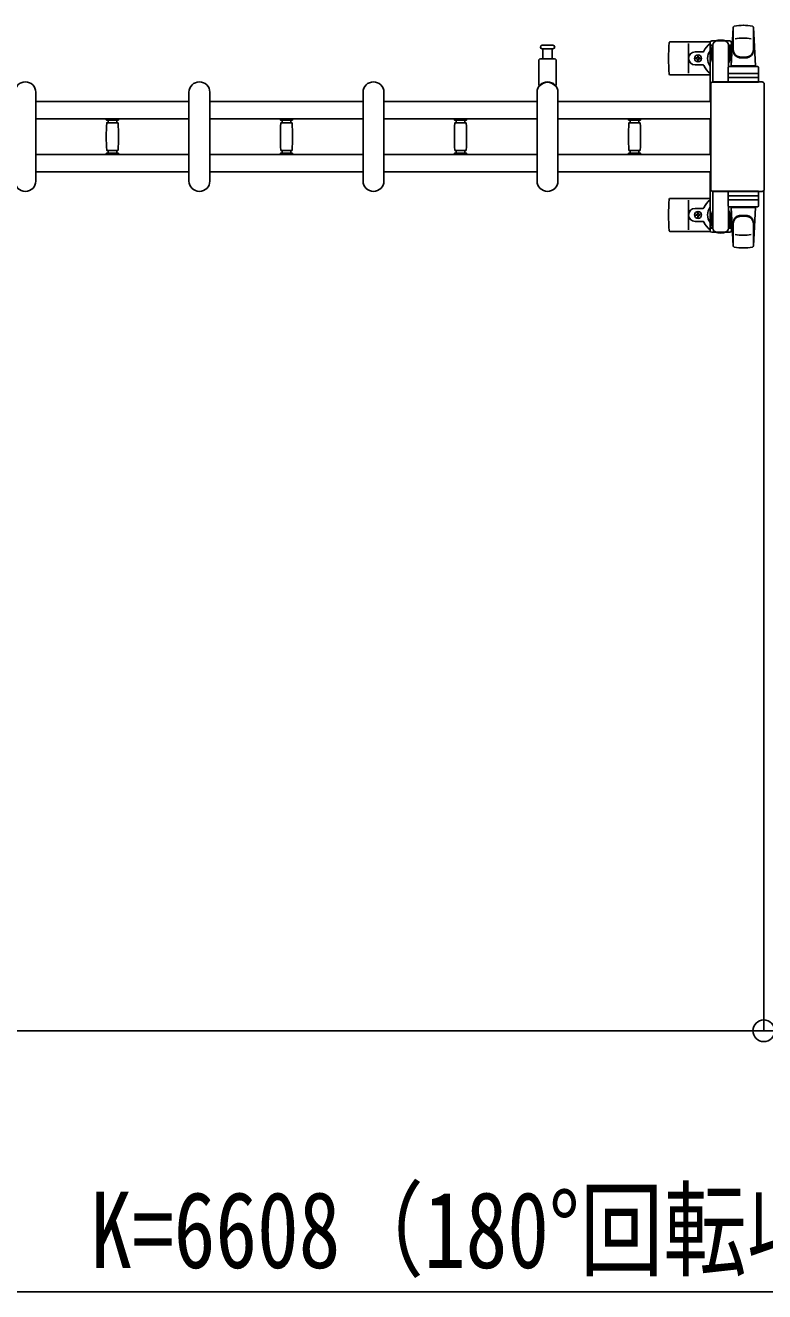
# Model space of a CAD drawing. Units: millimetres, scale not verified. Extents: x -16820 to 16820, y -11880 to 11880.
# Drawn here: x -10183 to -9333, y -445 to 1011 of the extents above; entities that cross this region are included whole.
import ezdxf
from ezdxf.enums import TextEntityAlignment as Align

# ---------------------------------------------------------------- set-up
doc = ezdxf.new("R2010")
doc.units = ezdxf.units.MM
doc.header["$LTSCALE"] = 50
for name, color, linetype in [('0-3_YKK_13', 4, 'Continuous'), ('0-4_YKK_A1', 4, 'Continuous'), ('0-5_YKK_D', 6, 'Continuous')]:
    doc.layers.add(name, color=color, linetype=linetype)
doc.styles.add('ＭＳ ゴシック', font='')
doc.styles.get('ＭＳ ゴシック').set_extended_font_data('MS Gothic')

msp = doc.modelspace()

# ---------------------------------------------------------------- linework, layer by layer
at = {"layer": '0-3_YKK_13'}
for p, q in [((-9371.92, 964.51), (-9369.48, 1008.53)), ((-9369.42, 1008.89), (-9369.42, 981.7)), ((-9346.42, 1008.11), (-9346.42, 982.38)), ((-9343.92, 964.51), (-9346.35, 1008.53)), ((-9395.95, 992.01), (-9442.01, 992.01)), ((-9396.22, 988.21), (-9396.22, 991.01)), ((-9394.22, 993.01), (-9373.62, 993.01)), ((-9576.67, 984.01), (-9589.17, 984.01)), ((-9588.42, 984.01), (-9588.42, 972.51)), ((-9577.42, 972.51), (-9577.42, 984.01)), ((-9420.92, 956.01), (-9420.92, 990.01)), ((-9404.21, 980.51), (-9413.42, 980.51)), ((-9392.92, 988.21), (-9396.22, 988.21)), ((-9394.72, 984.71), (-9393.92, 984.71)), ((-9394.72, 974.19), (-9394.72, 984.71)), ((-9393.92, 971.21), (-9393.92, 988.21)), ((-9392.92, 945.51), (-9392.92, 988.01)), ((-9374.92, 963.37), (-9374.92, 988.01)), ((-9373.92, 971.21), (-9373.92, 988.21)), ((-9373.12, 984.71), (-9373.92, 984.71)), ((-9373.12, 974.19), (-9373.12, 984.71)), ((-9592.92, 970.51), (-9592.92, 942.68)), ((-9574.92, 972.51), (-9590.92, 972.51)), ((-9572.92, 942.68), (-9572.92, 970.51)), ((-9404.21, 965.51), (-9413.42, 965.51)), ((-9411.24, 972.57), (-9412.12, 972.57)), ((-9408.6, 973.45), (-9407.72, 973.45)), ((-9393.11, 968.21), (-9394.72, 974.19)), ((-9393.11, 968.21), (-9392.92, 968.21)), ((-9375.42, 945.51), (-9375.42, 962.51)), ((-9374.72, 968.21), (-9374.92, 968.21)), ((-9374.72, 968.21), (-9373.12, 974.19)), ((-9374.42, 963.51), (-9341.42, 963.51)), ((-9343.92, 964.51), (-9371.92, 964.51)), ((-9370.92, 963.51), (-9370.92, 964.51)), ((-9344.92, 964.51), (-9370.92, 964.51)), ((-9368.52, 963.51), (-9370.92, 963.51)), ((-9344.92, 963.51), (-9347.32, 963.51)), ((-9344.92, 963.51), (-9344.92, 964.51)), ((-9340.42, 945.51), (-9340.42, 962.51)), ((-9395.92, 954.01), (-9442.01, 954.01)), ((-9341.36, 951.01), (-9374.53, 951.01)), ((-9374.42, 955.51), (-9341.42, 955.51)), ((-10170.92, 832.01), (-10170.92, 934.01)), ((-9994.92, 832.01), (-9994.92, 934.01)), ((-9970.92, 832.01), (-9970.92, 934.01)), ((-9794.92, 832.01), (-9794.92, 934.01)), ((-9770.92, 832.01), (-9770.92, 934.01)), ((-9594.92, 832.01), (-9594.92, 934.01)), ((-9570.92, 832.01), (-9570.92, 934.01)), ((-9395.42, 822.5), (-9395.42, 943.51)), ((-9395.42, 943.51), (-9395.42, 943.51)), ((-9392.92, 946.01), (-9336.41, 946.01)), ((-9392.92, 946.01), (-9392.92, 946.01)), ((-9374.92, 945.51), (-9392.92, 945.51)), ((-9375.42, 945.51), (-9340.42, 945.51)), ((-9336.41, 946.01), (-9336.41, 946.01)), ((-9333.92, 943.51), (-9333.92, 822.5)), ((-9333.92, 943.51), (-9333.92, 943.51)), ((-10089.92, 902.31), (-10089.92, 903.61)), ((-10082.92, 903.61), (-10089.92, 903.61)), ((-10075.92, 903.61), (-10082.92, 903.61)), ((-10075.92, 903.61), (-10075.92, 902.31)), ((-9889.92, 902.31), (-9889.92, 903.61)), ((-9882.92, 903.61), (-9889.92, 903.61)), ((-9875.92, 903.61), (-9882.92, 903.61)), ((-9875.92, 903.61), (-9875.92, 902.31)), ((-9689.92, 902.31), (-9689.92, 903.61)), ((-9682.92, 903.61), (-9689.92, 903.61)), ((-9675.92, 903.61), (-9682.92, 903.61)), ((-9675.92, 903.61), (-9675.92, 902.31)), ((-9489.92, 902.31), (-9489.92, 903.61)), ((-9482.92, 903.61), (-9489.92, 903.61)), ((-9475.92, 903.61), (-9482.92, 903.61)), ((-9475.92, 903.61), (-9475.92, 902.31)), ((-10089.62, 902.01), (-10082.92, 902.01)), ((-10076.7, 899.01), (-10089.13, 899.01)), ((-10087.92, 899.01), (-10087.92, 902.01)), ((-10082.92, 902.01), (-10076.22, 902.01)), ((-10077.92, 902.01), (-10077.92, 899.01)), ((-9889.62, 902.01), (-9882.92, 902.01)), ((-9876.7, 899.01), (-9889.13, 899.01)), ((-9887.92, 899.01), (-9887.92, 902.01)), ((-9882.92, 902.01), (-9876.22, 902.01)), ((-9877.92, 902.01), (-9877.92, 899.01)), ((-9689.62, 902.01), (-9682.92, 902.01)), ((-9676.7, 899.01), (-9689.13, 899.01)), ((-9687.92, 899.01), (-9687.92, 902.01)), ((-9682.92, 902.01), (-9676.22, 902.01)), ((-9677.92, 902.01), (-9677.92, 899.01)), ((-9489.62, 902.01), (-9482.92, 902.01)), ((-9476.7, 899.01), (-9489.13, 899.01)), ((-9487.92, 899.01), (-9487.92, 902.01)), ((-9482.92, 902.01), (-9476.22, 902.01)), ((-9477.92, 902.01), (-9477.92, 899.01)), ((-10089.92, 862.41), (-10089.92, 863.71)), ((-10082.92, 862.41), (-10089.92, 862.41)), ((-10076.22, 864.01), (-10089.62, 864.01)), ((-10089.13, 867.01), (-10082.92, 867.01)), ((-10087.92, 864.01), (-10087.92, 867.01)), ((-10082.92, 867.01), (-10076.7, 867.01)), ((-10075.92, 862.41), (-10082.92, 862.41)), ((-10077.92, 867.01), (-10077.92, 864.01)), ((-10075.92, 863.71), (-10075.92, 862.41)), ((-9889.92, 862.41), (-9889.92, 863.71)), ((-9882.92, 862.41), (-9889.92, 862.41)), ((-9876.22, 864.01), (-9889.62, 864.01)), ((-9889.13, 867.01), (-9882.92, 867.01)), ((-9887.92, 864.01), (-9887.92, 867.01)), ((-9882.92, 867.01), (-9876.7, 867.01)), ((-9875.92, 862.41), (-9882.92, 862.41)), ((-9877.92, 867.01), (-9877.92, 864.01)), ((-9875.92, 863.71), (-9875.92, 862.41)), ((-9689.92, 862.41), (-9689.92, 863.71)), ((-9682.92, 862.41), (-9689.92, 862.41)), ((-9676.22, 864.01), (-9689.62, 864.01)), ((-9689.13, 867.01), (-9682.92, 867.01)), ((-9687.92, 864.01), (-9687.92, 867.01)), ((-9682.92, 867.01), (-9676.7, 867.01)), ((-9675.92, 862.41), (-9682.92, 862.41)), ((-9677.92, 867.01), (-9677.92, 864.01)), ((-9675.92, 863.71), (-9675.92, 862.41)), ((-9489.92, 862.41), (-9489.92, 863.71)), ((-9482.92, 862.41), (-9489.92, 862.41)), ((-9476.22, 864.01), (-9489.62, 864.01)), ((-9489.13, 867.01), (-9482.92, 867.01)), ((-9487.92, 864.01), (-9487.92, 867.01)), ((-9482.92, 867.01), (-9476.7, 867.01)), ((-9475.92, 862.41), (-9482.92, 862.41)), ((-9477.92, 867.01), (-9477.92, 864.01)), ((-9475.92, 863.71), (-9475.92, 862.41)), ((-9395.42, 822.5), (-9395.42, 822.5)), ((-9392.92, 820.51), (-9392.92, 778.01)), ((-9374.92, 820.51), (-9392.92, 820.51)), ((-9336.41, 820.01), (-9392.92, 820.01)), ((-9392.92, 820.01), (-9392.92, 820.01)), ((-9375.42, 820.51), (-9375.42, 803.51)), ((-9375.42, 820.51), (-9340.42, 820.51)), ((-9340.42, 820.51), (-9340.42, 803.51)), ((-9336.41, 820.01), (-9336.41, 820.01)), ((-9333.92, 822.5), (-9333.92, 822.5)), ((-9395.92, 812.01), (-9442.01, 812.01)), ((-9420.92, 810.01), (-9420.92, 776.01)), ((-9374.92, 802.64), (-9374.92, 778.01)), ((-9341.36, 815.01), (-9374.53, 815.01)), ((-9374.42, 810.51), (-9341.42, 810.51)), ((-9374.42, 802.51), (-9341.42, 802.51)), ((-9371.92, 801.51), (-9369.48, 757.48)), ((-9343.92, 801.51), (-9371.92, 801.51)), ((-9368.52, 802.51), (-9370.92, 802.51)), ((-9370.92, 802.51), (-9370.92, 801.51)), ((-9344.92, 801.51), (-9370.92, 801.51)), ((-9344.92, 802.51), (-9347.32, 802.51)), ((-9343.92, 801.51), (-9346.35, 757.48)), ((-9344.92, 802.51), (-9344.92, 801.51)), ((-9404.21, 800.51), (-9413.42, 800.51)), ((-9411.24, 793.45), (-9412.12, 793.45)), ((-9408.6, 792.57), (-9407.72, 792.57)), ((-9393.11, 797.81), (-9394.72, 791.82)), ((-9394.72, 791.82), (-9394.72, 781.31)), ((-9393.92, 794.81), (-9393.92, 777.81)), ((-9393.11, 797.81), (-9392.92, 797.81)), ((-9374.72, 797.81), (-9374.92, 797.81)), ((-9374.72, 797.81), (-9373.12, 791.82)), ((-9373.92, 794.81), (-9373.92, 777.81)), ((-9373.12, 791.82), (-9373.12, 781.31)), ((-9395.95, 774.01), (-9442.01, 774.01)), ((-9404.21, 785.51), (-9413.42, 785.51)), ((-9396.22, 777.81), (-9396.22, 775.01)), ((-9392.92, 777.81), (-9396.22, 777.81)), ((-9394.72, 781.31), (-9393.92, 781.31)), ((-9394.22, 773.01), (-9373.62, 773.01)), ((-9373.12, 781.31), (-9373.92, 781.31)), ((-9369.42, 757.12), (-9369.42, 784.31)), ((-9346.42, 757.9), (-9346.42, 783.63))]:
    msp.add_line(p, q, dxfattribs=at)
for points in [[(-9371.62, 991.01), (-9371.62, 988.21), (-9374.92, 988.21)], [(-9589.17, 988.01), (-9582.92, 988.01), (-9576.67, 988.01)], [(-9412.12, 972.57), (-9412.12, 973.45), (-9411.24, 973.45)], [(-9410.36, 974.33), (-9410.36, 975.21), (-9409.48, 975.21), (-9409.48, 974.33)], [(-9409.48, 971.69), (-9409.48, 970.81), (-9410.36, 970.81), (-9410.36, 971.69)], [(-9407.72, 973.45), (-9407.72, 972.57), (-9408.6, 972.57)], [(-9412.12, 793.45), (-9412.12, 792.57), (-9411.24, 792.57)], [(-9409.48, 794.33), (-9409.48, 795.21), (-9410.36, 795.21), (-9410.36, 794.33)], [(-9410.36, 791.69), (-9410.36, 790.81), (-9409.48, 790.81), (-9409.48, 791.69)], [(-9407.72, 792.57), (-9407.72, 793.45), (-9408.6, 793.45)], [(-9371.62, 775.01), (-9371.62, 777.81), (-9374.92, 777.81)]]:
    msp.add_lwpolyline(points, dxfattribs=at)
for centre in [(-9409.92, 973.01), (-9409.92, 793.01)]:
    msp.add_circle(centre, 4, dxfattribs=at)
for centre, radius, start, end in [((-9367.98, 1008.45), 1.5, 101.97738, 176.83138), ((-9357.92, 961.01), 50, 78.05356, 101.97738), ((-9357.92, 961.01), 50, 78.05356, 101.94644), ((-9347.85, 1008.45), 1.5, 3.16862, 78.02262), ((-9262.92, 973.01), 181, 174.26083, 185.73917), ((-9442.01, 991.01), 1, 90, 174.26083), ((-9394.22, 991.01), 2, 90, 180), ((-9387.92, 988.01), 5, 90, 180), ((-9383.92, 973.01), 21, 72.24721, 107.75279), ((-9379.92, 988.01), 5, 0, 90), ((-9373.62, 991.01), 2, 0, 90), ((-9357.92, 946.41), 50, 79.45053, 100.87665), ((-9589.17, 986.01), 2, 90, 180), ((-9589.17, 986.01), 2, 180, 270), ((-9576.67, 986.01), 2, 0, 90), ((-9576.67, 986.01), 2, 270, 0), ((-9413.42, 973.01), 7.5, 90, 270), ((-9404.21, 981.51), 1, 270, 337.27158), ((-9383.92, 973.01), 21, 125.85347, 157.27158), ((-9383.92, 973.01), 15, 143.1301, 216.8699), ((-9383.92, 973.01), 15, 30.72246, 36.8699), ((-9383.92, 973.01), 21, 50.46632, 54.14653), ((-9361.42, 982.57), 8, 180, 263.72071), ((-9361.42, 981.7), 8, 180, 263.72071), ((-9354.42, 982.57), 8, 276.27929, 0), ((-9354.42, 981.7), 8, 276.27929, 0), ((-9590.92, 970.51), 2, 90, 180), ((-9574.92, 970.51), 2, 0, 90), ((-9411.24, 974.33), 0.88, 270, 0), ((-9411.24, 971.69), 0.88, 0, 90), ((-9408.6, 974.33), 0.88, 180, 270), ((-9408.6, 971.69), 0.88, 90, 180), ((-9404.21, 964.51), 1, 22.72842, 90), ((-9383.92, 973.01), 21, 202.72842, 235.1501), ((-9374.42, 962.51), 1, 90, 180), ((-9357.92, 1014.38), 40, 263.72071, 276.27929), ((-9357.92, 1013.51), 40, 263.72071, 276.27929), ((-9341.42, 962.51), 1, 0, 90), ((-9442.01, 955.01), 1, 185.73917, 270), ((-9374.42, 954.51), 1, 90, 180), ((-9341.42, 954.51), 1, 0, 90), ((-10182.92, 934.01), 12, 0, 180), ((-9982.92, 934.01), 12, 0, 180), ((-9782.92, 934.01), 12, 0, 180), ((-9582.92, 934.01), 12, 0, 180), ((-9591.92, 942.68), 1, 180, 316.05447), ((-9582.92, 934.01), 11.5, 43.9456, 136.05447), ((-9573.92, 942.68), 1, 223.9456, 0), ((-10089.62, 902.31), 0.3, 180, 270), ((-9833.92, 883.01), 256, 176.47982, 183.52018), ((-10089.13, 898.71), 0.3, 90, 176.47982), ((-10076.7, 898.71), 0.3, 3.52018, 90), ((-10331.92, 883.01), 256, 356.47982, 3.52018), ((-10076.22, 902.31), 0.3, 270, 0), ((-9889.62, 902.31), 0.3, 180, 270), ((-9633.92, 883.01), 256, 176.47982, 183.52018), ((-9889.13, 898.71), 0.3, 90, 176.47982), ((-9876.7, 898.71), 0.3, 3.52018, 90), ((-10131.92, 883.01), 256, 356.47982, 3.52018), ((-9876.22, 902.31), 0.3, 270, 0), ((-9689.62, 902.31), 0.3, 180, 270), ((-9433.92, 883.01), 256, 176.47982, 183.52018), ((-9689.13, 898.71), 0.3, 90, 176.47982), ((-9676.7, 898.71), 0.3, 3.52018, 90), ((-9931.92, 883.01), 256, 356.47982, 3.52018), ((-9676.22, 902.31), 0.3, 270, 0), ((-9489.62, 902.31), 0.3, 180, 270), ((-9233.92, 883.01), 256, 176.47982, 183.52018), ((-9489.13, 898.71), 0.3, 90, 176.47982), ((-9476.7, 898.71), 0.3, 3.52018, 90), ((-9731.92, 883.01), 256, 356.47982, 3.52018), ((-9476.22, 902.31), 0.3, 270, 0), ((-10089.62, 863.71), 0.3, 90, 180), ((-10089.13, 867.31), 0.3, 183.52018, 270), ((-10076.7, 867.31), 0.3, 270, 356.47982), ((-10076.22, 863.71), 0.3, 0, 90), ((-9889.62, 863.71), 0.3, 90, 180), ((-9889.13, 867.31), 0.3, 183.52018, 270), ((-9876.7, 867.31), 0.3, 270, 356.47982), ((-9876.22, 863.71), 0.3, 0, 90), ((-9689.62, 863.71), 0.3, 90, 180), ((-9689.13, 867.31), 0.3, 183.52018, 270), ((-9676.7, 867.31), 0.3, 270, 356.47982), ((-9676.22, 863.71), 0.3, 0, 90), ((-9489.62, 863.71), 0.3, 90, 180), ((-9489.13, 867.31), 0.3, 183.52018, 270), ((-9476.7, 867.31), 0.3, 270, 356.47982), ((-9476.22, 863.71), 0.3, 0, 90), ((-10182.92, 832.01), 12, 180, 0), ((-9982.92, 832.01), 12, 180, 0), ((-9782.92, 832.01), 12, 180, 0), ((-9582.92, 832.01), 12, 180, 0), ((-9262.92, 793.01), 181, 174.26083, 185.73917), ((-9442.01, 811.01), 1, 90, 174.26083), ((-9404.21, 801.51), 1, 270, 337.27158), ((-9383.92, 793.01), 21, 124.8499, 157.27158), ((-9383.92, 793.01), 15, 143.1301, 216.8699), ((-9374.42, 811.51), 1, 180, 270), ((-9374.42, 803.51), 1, 180, 270), ((-9341.42, 811.51), 1, 270, 0), ((-9341.42, 803.51), 1, 270, 0), ((-9413.42, 793.01), 7.5, 90, 270), ((-9411.24, 794.33), 0.88, 270, 0), ((-9411.24, 791.69), 0.88, 0, 90), ((-9408.6, 794.33), 0.88, 180, 270), ((-9408.6, 791.69), 0.88, 90, 180), ((-9361.42, 784.31), 8, 96.27929, 180), ((-9361.42, 783.44), 8, 96.27929, 180), ((-9357.92, 752.51), 40, 83.72071, 96.27929), ((-9357.92, 751.63), 40, 83.72071, 96.27929), ((-9354.42, 784.31), 8, 0, 83.72071), ((-9354.42, 783.44), 8, 0, 83.72071), ((-9442.01, 775.01), 1, 185.73917, 270), ((-9404.21, 784.51), 1, 22.72842, 90), ((-9383.92, 793.01), 21, 202.72842, 234.14653), ((-9394.22, 775.01), 2, 180, 270), ((-9387.92, 778.01), 5, 180, 270), ((-9383.92, 793.01), 21, 252.24721, 287.75279), ((-9379.92, 778.01), 5, 270, 0), ((-9373.62, 775.01), 2, 270, 0), ((-9383.92, 793.01), 15, 323.1301, 329.27754), ((-9383.92, 793.01), 21, 305.85347, 309.53368), ((-9367.98, 757.56), 1.5, 183.16862, 258.02262), ((-9357.92, 819.61), 50, 259.12335, 280.54947), ((-9347.85, 757.56), 1.5, 281.97738, 356.83138), ((-9357.92, 805.01), 50, 258.02262, 281.94644), ((-9357.92, 805.01), 50, 258.05356, 281.94644)]:
    msp.add_arc(centre, radius, start, end, dxfattribs=at)
for centre, major_axis, start_param, end_param in [((-9392.91, 943.5), (1.77, -1.77), 2.358058, 3.9251274), ((-9336.42, 943.5), (-1.77, -1.77), 2.358058, 3.9251274), ((-9392.91, 822.51), (-1.77, -1.77), 5.4996506, 7.06672), ((-9336.42, 822.51), (1.77, -1.77), 5.4996506, 7.06672)]:
    msp.add_ellipse(centre, major_axis=major_axis, ratio=0.997169, start_param=start_param, end_param=end_param, dxfattribs=at)
at = {"layer": '0-4_YKK_A1'}
for p, q in [((-9395.92, 923.51), (-9395.92, 988.01)), ((-9395.92, 988.01), (-9393.92, 988.01)), ((-9373.92, 988.01), (-9371.92, 988.01)), ((-9371.92, 988.01), (-9371.92, 963.51)), ((-9994.92, 923.51), (-10170.92, 923.51)), ((-9794.92, 923.51), (-9970.92, 923.51)), ((-9594.92, 923.51), (-9770.92, 923.51)), ((-9395.42, 923.51), (-9570.92, 923.51)), ((-9994.92, 903.51), (-10170.92, 903.51)), ((-9794.92, 903.51), (-9970.92, 903.51)), ((-9594.92, 903.51), (-9770.92, 903.51)), ((-9395.42, 903.51), (-9570.92, 903.51)), ((-9395.92, 862.51), (-9395.92, 903.51)), ((-9994.92, 862.51), (-10170.92, 862.51)), ((-9794.92, 862.51), (-9970.92, 862.51)), ((-9594.92, 862.51), (-9770.92, 862.51)), ((-9395.42, 862.51), (-9570.92, 862.51)), ((-9994.92, 842.51), (-10170.92, 842.51)), ((-9794.92, 842.51), (-9970.92, 842.51)), ((-9594.92, 842.51), (-9770.92, 842.51)), ((-9395.42, 842.51), (-9570.92, 842.51)), ((-9395.92, 778.01), (-9395.92, 842.51)), ((-9371.92, 802.51), (-9371.92, 778.01)), ((-9392.92, 778.01), (-9395.92, 778.01)), ((-9371.92, 778.01), (-9374.92, 778.01))]:
    msp.add_line(p, q, dxfattribs=at)
at = {"layer": '0-5_YKK_D'}
for p, q in [((-9334.42, 821.51), (-9334.42, -145.99)), ((-9334.42, 821.51), (-9334.42, -145.99)), ((-12631.42, -144.99), (-9334.42, -144.99)), ((-9334.42, -144.99), (-9320.42, -144.99)), ((-6023.42, -444.99), (-12631.42, -444.99))]:
    msp.add_line(p, q, dxfattribs=at)
msp.add_circle((-9334.42, -144.99), 12.5, dxfattribs=at)
msp.add_circle((-9334.42, -144.99), 12.5, dxfattribs=at)

# ---------------------------------------------------------------- texts
at = {"layer": '0-5_YKK_D', "style": 'ＭＳ ゴシック', "width": 0.8}
msp.add_text('K=6608（180°回転収納時）', height=87.98, dxfattribs=at).set_placement((-10108.22, -444.19), align=Align.BOTTOM_LEFT)

doc.saveas('drawing.dxf')
